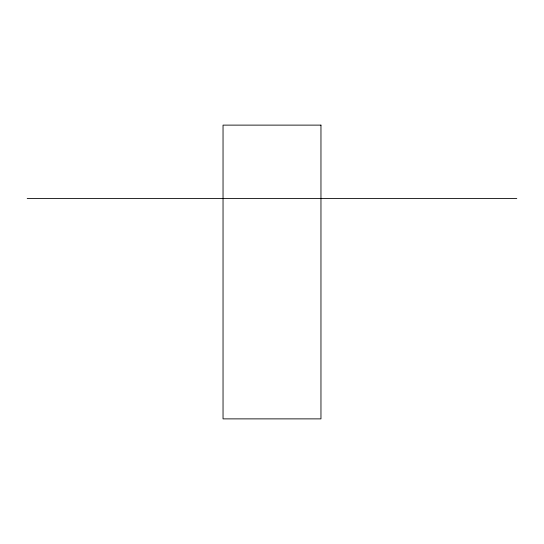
<?xml version="1.0" encoding="UTF-8"?>
<svg xmlns="http://www.w3.org/2000/svg" width="544" height="544" viewBox="0 0 544 544"><rect width="100%" height="100%" fill="white"/><g stroke="black" fill="none" stroke-linecap="round" stroke-linejoin="round"><path stroke-width="0.82" d="M27.2 198.56L516.8 198.56M320.96 125.12L223.04 125.12L223.04 418.88L320.96 418.88L320.96 125.12"/></g></svg>
